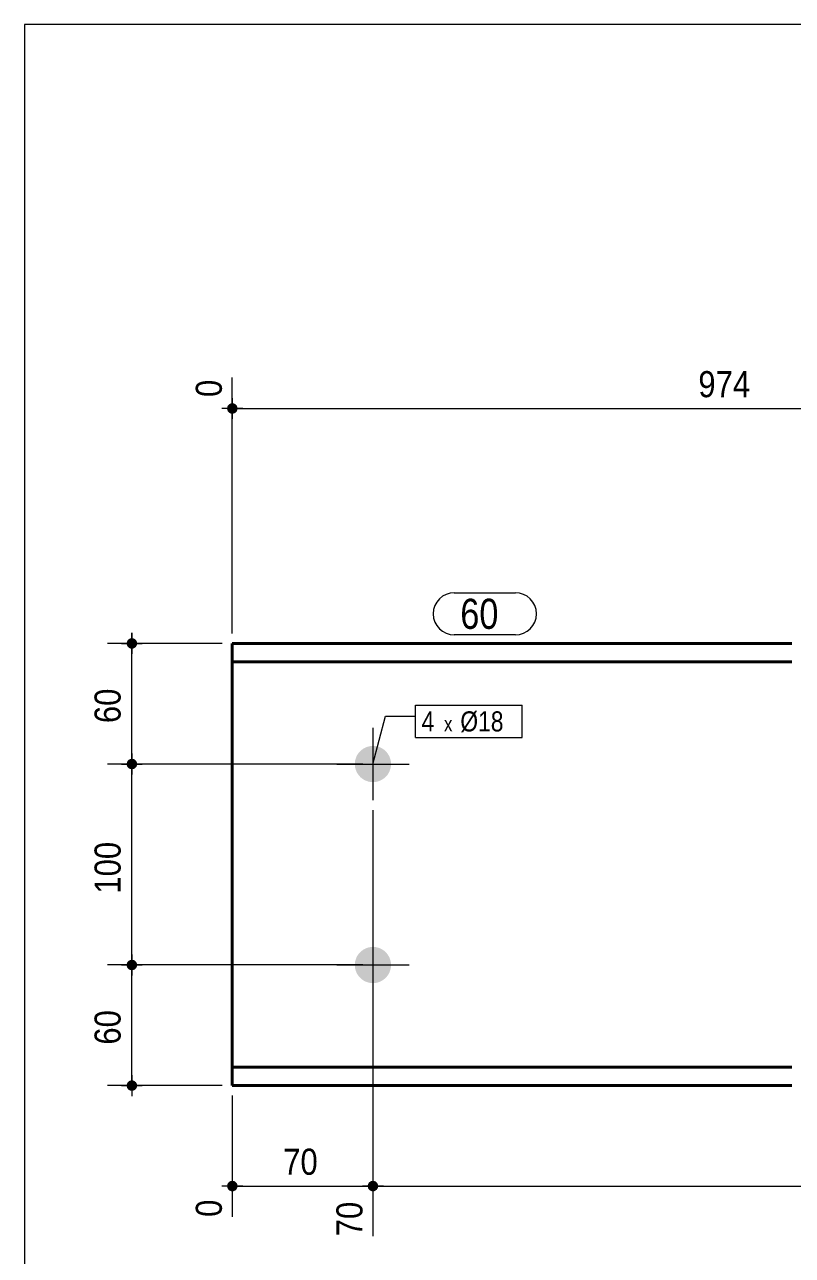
# Model space of a CAD drawing. Header units: millimetres. Extents: x 2 to 287, y 5 to 195.
# Drawn here: x 5 to 81.4, y 72.5 to 195 of the extents above; entities that cross this region are included whole.
import ezdxf

# ---------------------------------------------------------------- set-up
doc = ezdxf.new("R2010")
doc.units = ezdxf.units.MM
for name, color, linetype, lineweight in [('Boulon', 7, 'Continuous', 0), ('Cotation', 7, 'Continuous', 0), ('Désignation boulon', 3, 'Continuous', 0), ('Feuille dessin', 5, 'Continuous', 0), ('Piece', 2, 'Continuous', 0), ('Repère pièce', 3, 'Continuous', 0)]:
    doc.layers.add(name, color=color, linetype=linetype, lineweight=lineweight)
doc.styles.add('ARIAL', font='ARIAL.TTF')
doc.styles.add('COMIC_SANS_MS', font='COMIC.TTF')

# ---------------------------------------------------------------- blocks, each defined once
blk = doc.blocks.new('*A3')
at = {"layer": 'Boulon'}
for points in [[(37.88, 121.46), (37.88, 121.51), (37.89, 121.55), (37.89, 121.59), (37.89, 121.64), (37.9, 121.68), (37.91, 121.72), (37.91, 121.77), (37.92, 121.81), (37.93, 121.85), (37.95, 121.9), (37.96, 121.94), (37.97, 121.98), (37.99, 122.02), (38, 122.06), (38.02, 122.11), (38.03, 122.15), (38.05, 122.19), (38.07, 122.23), (38.09, 122.27), (38.11, 122.3), (38.14, 122.34), (38.16, 122.38), (38.18, 122.42), (38.21, 122.45), (38.23, 122.49), (38.26, 122.52), (38.29, 122.56), (38.32, 122.59), (38.35, 122.63), (38.38, 122.66), (38.41, 122.69), (38.44, 122.72), (38.47, 122.75), (38.5, 122.78), (38.54, 122.81), (38.57, 122.84), (38.61, 122.86), (38.64, 122.89), (38.68, 122.91), (38.72, 122.94), (38.75, 122.96), (38.79, 122.98), (38.83, 123), (38.87, 123.02), (38.91, 123.04), (38.95, 123.06), (38.99, 123.08), (39.03, 123.1), (39.07, 123.11), (39.12, 123.13), (39.16, 123.14), (39.2, 123.15), (39.24, 123.16), (39.29, 123.17), (39.33, 123.18), (39.37, 123.19), (39.42, 123.2), (39.46, 123.2), (39.5, 123.21), (39.55, 123.21), (39.59, 123.21), (39.64, 123.22), (39.68, 123.22), (39.72, 123.22), (39.77, 123.21), (39.81, 123.21), (39.86, 123.21), (39.9, 123.2), (39.94, 123.2), (39.99, 123.19), (40.03, 123.18), (40.07, 123.17), (40.12, 123.16), (40.16, 123.15), (40.2, 123.14), (40.24, 123.13), (40.29, 123.11), (40.33, 123.1), (40.37, 123.08), (40.41, 123.06), (40.45, 123.04), (40.49, 123.02), (40.53, 123), (40.57, 122.98), (40.61, 122.96), (40.64, 122.94), (40.68, 122.91), (40.72, 122.89), (40.75, 122.86), (40.79, 122.84), (40.82, 122.81), (40.86, 122.78), (40.89, 122.75), (40.92, 122.72), (40.95, 122.69), (40.98, 122.66), (41.01, 122.63), (41.04, 122.59), (41.07, 122.56), (41.1, 122.52), (41.13, 122.49), (41.15, 122.45), (41.18, 122.42), (41.2, 122.38), (41.22, 122.34), (41.25, 122.3), (41.27, 122.27), (41.29, 122.23), (41.31, 122.19), (41.33, 122.15), (41.34, 122.11), (41.36, 122.06), (41.38, 122.02), (41.39, 121.98), (41.4, 121.94), (41.42, 121.9), (41.43, 121.85), (41.44, 121.81), (41.45, 121.77), (41.45, 121.72), (41.46, 121.68), (41.47, 121.64), (41.47, 121.59), (41.48, 121.55), (41.48, 121.51), (41.48, 121.46), (41.48, 121.42), (41.48, 121.37), (41.48, 121.33), (41.48, 121.28), (41.47, 121.24), (41.47, 121.2), (41.46, 121.15), (41.45, 121.11), (41.45, 121.07), (41.44, 121.02), (41.43, 120.98), (41.42, 120.94), (41.4, 120.89), (41.39, 120.85), (41.38, 120.81), (41.36, 120.77), (41.34, 120.73), (41.33, 120.69), (41.31, 120.65), (41.29, 120.61), (41.27, 120.57), (41.25, 120.53), (41.22, 120.49), (41.2, 120.45), (41.18, 120.42), (41.15, 120.38), (41.13, 120.34), (41.1, 120.31), (41.07, 120.28), (41.04, 120.24), (41.01, 120.21), (40.98, 120.18), (40.95, 120.14), (40.92, 120.11), (40.89, 120.08), (40.86, 120.05), (40.82, 120.03), (40.79, 120), (40.75, 119.97), (40.72, 119.95), (40.68, 119.92), (40.64, 119.9), (40.61, 119.87), (40.57, 119.85), (40.53, 119.83), (40.49, 119.81), (40.45, 119.79), (40.41, 119.77), (40.37, 119.75), (40.33, 119.74), (40.29, 119.72), (40.24, 119.71), (40.2, 119.69), (40.16, 119.68), (40.12, 119.67), (40.07, 119.66), (40.03, 119.65), (39.99, 119.64), (39.94, 119.64), (39.9, 119.63), (39.86, 119.63), (39.81, 119.62), (39.77, 119.62), (39.72, 119.62), (39.68, 119.62), (39.64, 119.62), (39.59, 119.62), (39.55, 119.62), (39.5, 119.63), (39.46, 119.63), (39.42, 119.64), (39.37, 119.64), (39.33, 119.65), (39.29, 119.66), (39.24, 119.67), (39.2, 119.68), (39.16, 119.69), (39.12, 119.71), (39.07, 119.72), (39.03, 119.74), (38.99, 119.75), (38.95, 119.77), (38.91, 119.79), (38.87, 119.81), (38.83, 119.83), (38.79, 119.85), (38.75, 119.87), (38.72, 119.9), (38.68, 119.92), (38.64, 119.95), (38.61, 119.97), (38.57, 120), (38.54, 120.03), (38.5, 120.05), (38.47, 120.08), (38.44, 120.11), (38.41, 120.14), (38.38, 120.18), (38.35, 120.21), (38.32, 120.24), (38.29, 120.28), (38.26, 120.31), (38.23, 120.34), (38.21, 120.38), (38.18, 120.42), (38.16, 120.45), (38.14, 120.49), (38.11, 120.53), (38.09, 120.57), (38.07, 120.61), (38.05, 120.65), (38.03, 120.69), (38.02, 120.73), (38, 120.77), (37.99, 120.81), (37.97, 120.85), (37.96, 120.89), (37.95, 120.94), (37.93, 120.98), (37.92, 121.02), (37.91, 121.07), (37.91, 121.11), (37.9, 121.15), (37.89, 121.2), (37.89, 121.24), (37.89, 121.28), (37.88, 121.33), (37.88, 121.37), (37.88, 121.42)], [(37.88, 101.46), (37.88, 101.51), (37.89, 101.55), (37.89, 101.59), (37.89, 101.64), (37.9, 101.68), (37.91, 101.72), (37.91, 101.77), (37.92, 101.81), (37.93, 101.85), (37.95, 101.9), (37.96, 101.94), (37.97, 101.98), (37.99, 102.02), (38, 102.06), (38.02, 102.11), (38.03, 102.15), (38.05, 102.19), (38.07, 102.23), (38.09, 102.27), (38.11, 102.3), (38.14, 102.34), (38.16, 102.38), (38.18, 102.42), (38.21, 102.45), (38.23, 102.49), (38.26, 102.52), (38.29, 102.56), (38.32, 102.59), (38.35, 102.63), (38.38, 102.66), (38.41, 102.69), (38.44, 102.72), (38.47, 102.75), (38.5, 102.78), (38.54, 102.81), (38.57, 102.84), (38.61, 102.86), (38.64, 102.89), (38.68, 102.91), (38.72, 102.94), (38.75, 102.96), (38.79, 102.98), (38.83, 103), (38.87, 103.02), (38.91, 103.04), (38.95, 103.06), (38.99, 103.08), (39.03, 103.1), (39.07, 103.11), (39.12, 103.13), (39.16, 103.14), (39.2, 103.15), (39.24, 103.16), (39.29, 103.17), (39.33, 103.18), (39.37, 103.19), (39.42, 103.2), (39.46, 103.2), (39.5, 103.21), (39.55, 103.21), (39.59, 103.21), (39.64, 103.22), (39.68, 103.22), (39.72, 103.22), (39.77, 103.21), (39.81, 103.21), (39.86, 103.21), (39.9, 103.2), (39.94, 103.2), (39.99, 103.19), (40.03, 103.18), (40.07, 103.17), (40.12, 103.16), (40.16, 103.15), (40.2, 103.14), (40.24, 103.13), (40.29, 103.11), (40.33, 103.1), (40.37, 103.08), (40.41, 103.06), (40.45, 103.04), (40.49, 103.02), (40.53, 103), (40.57, 102.98), (40.61, 102.96), (40.64, 102.94), (40.68, 102.91), (40.72, 102.89), (40.75, 102.86), (40.79, 102.84), (40.82, 102.81), (40.86, 102.78), (40.89, 102.75), (40.92, 102.72), (40.95, 102.69), (40.98, 102.66), (41.01, 102.63), (41.04, 102.59), (41.07, 102.56), (41.1, 102.52), (41.13, 102.49), (41.15, 102.45), (41.18, 102.42), (41.2, 102.38), (41.22, 102.34), (41.25, 102.3), (41.27, 102.27), (41.29, 102.23), (41.31, 102.19), (41.33, 102.15), (41.34, 102.11), (41.36, 102.06), (41.38, 102.02), (41.39, 101.98), (41.4, 101.94), (41.42, 101.9), (41.43, 101.85), (41.44, 101.81), (41.45, 101.77), (41.45, 101.72), (41.46, 101.68), (41.47, 101.64), (41.47, 101.59), (41.48, 101.55), (41.48, 101.51), (41.48, 101.46), (41.48, 101.42), (41.48, 101.37), (41.48, 101.33), (41.48, 101.28), (41.47, 101.24), (41.47, 101.2), (41.46, 101.15), (41.45, 101.11), (41.45, 101.07), (41.44, 101.02), (41.43, 100.98), (41.42, 100.94), (41.4, 100.89), (41.39, 100.85), (41.38, 100.81), (41.36, 100.77), (41.34, 100.73), (41.33, 100.69), (41.31, 100.65), (41.29, 100.61), (41.27, 100.57), (41.25, 100.53), (41.22, 100.49), (41.2, 100.45), (41.18, 100.42), (41.15, 100.38), (41.13, 100.34), (41.1, 100.31), (41.07, 100.28), (41.04, 100.24), (41.01, 100.21), (40.98, 100.18), (40.95, 100.14), (40.92, 100.11), (40.89, 100.08), (40.86, 100.05), (40.82, 100.03), (40.79, 100), (40.75, 99.97), (40.72, 99.95), (40.68, 99.92), (40.64, 99.9), (40.61, 99.87), (40.57, 99.85), (40.53, 99.83), (40.49, 99.81), (40.45, 99.79), (40.41, 99.77), (40.37, 99.75), (40.33, 99.74), (40.29, 99.72), (40.24, 99.71), (40.2, 99.69), (40.16, 99.68), (40.12, 99.67), (40.07, 99.66), (40.03, 99.65), (39.99, 99.64), (39.94, 99.64), (39.9, 99.63), (39.86, 99.63), (39.81, 99.62), (39.77, 99.62), (39.72, 99.62), (39.68, 99.62), (39.64, 99.62), (39.59, 99.62), (39.55, 99.62), (39.5, 99.63), (39.46, 99.63), (39.42, 99.64), (39.37, 99.64), (39.33, 99.65), (39.29, 99.66), (39.24, 99.67), (39.2, 99.68), (39.16, 99.69), (39.12, 99.71), (39.07, 99.72), (39.03, 99.74), (38.99, 99.75), (38.95, 99.77), (38.91, 99.79), (38.87, 99.81), (38.83, 99.83), (38.79, 99.85), (38.75, 99.87), (38.72, 99.9), (38.68, 99.92), (38.64, 99.95), (38.61, 99.97), (38.57, 100), (38.54, 100.03), (38.5, 100.05), (38.47, 100.08), (38.44, 100.11), (38.41, 100.14), (38.38, 100.18), (38.35, 100.21), (38.32, 100.24), (38.29, 100.28), (38.26, 100.31), (38.23, 100.34), (38.21, 100.38), (38.18, 100.42), (38.16, 100.45), (38.14, 100.49), (38.11, 100.53), (38.09, 100.57), (38.07, 100.61), (38.05, 100.65), (38.03, 100.69), (38.02, 100.73), (38, 100.77), (37.99, 100.81), (37.97, 100.85), (37.96, 100.89), (37.95, 100.94), (37.93, 100.98), (37.92, 101.02), (37.91, 101.07), (37.91, 101.11), (37.9, 101.15), (37.89, 101.2), (37.89, 101.24), (37.89, 101.28), (37.88, 101.33), (37.88, 101.37), (37.88, 101.42)]]:
    blk.add_hatch(color=256, dxfattribs=at).paths.add_polyline_path(points, flags=17)
at = {"layer": 'Boulon', "linetype": 'Continuous', "lineweight": 0}
for p, q in [((39.68, 125.02), (39.68, 117.82)), ((36.08, 121.42), (43.28, 121.42)), ((39.68, 105.02), (39.68, 97.82)), ((36.08, 101.42), (43.28, 101.42))]:
    blk.add_line(p, q, dxfattribs=at)
blk = doc.blocks.new('*A4')
at = {"layer": 'Boulon'}
for points in [[(37.88, 121.46), (37.88, 121.51), (37.89, 121.55), (37.89, 121.59), (37.89, 121.64), (37.9, 121.68), (37.91, 121.72), (37.91, 121.77), (37.92, 121.81), (37.93, 121.85), (37.95, 121.9), (37.96, 121.94), (37.97, 121.98), (37.99, 122.02), (38, 122.06), (38.02, 122.11), (38.03, 122.15), (38.05, 122.19), (38.07, 122.23), (38.09, 122.27), (38.11, 122.3), (38.14, 122.34), (38.16, 122.38), (38.18, 122.42), (38.21, 122.45), (38.23, 122.49), (38.26, 122.52), (38.29, 122.56), (38.32, 122.59), (38.35, 122.63), (38.38, 122.66), (38.41, 122.69), (38.44, 122.72), (38.47, 122.75), (38.5, 122.78), (38.54, 122.81), (38.57, 122.84), (38.61, 122.86), (38.64, 122.89), (38.68, 122.91), (38.72, 122.94), (38.75, 122.96), (38.79, 122.98), (38.83, 123), (38.87, 123.02), (38.91, 123.04), (38.95, 123.06), (38.99, 123.08), (39.03, 123.1), (39.07, 123.11), (39.12, 123.13), (39.16, 123.14), (39.2, 123.15), (39.24, 123.16), (39.29, 123.17), (39.33, 123.18), (39.37, 123.19), (39.42, 123.2), (39.46, 123.2), (39.5, 123.21), (39.55, 123.21), (39.59, 123.21), (39.64, 123.22), (39.68, 123.22), (39.72, 123.22), (39.77, 123.21), (39.81, 123.21), (39.86, 123.21), (39.9, 123.2), (39.94, 123.2), (39.99, 123.19), (40.03, 123.18), (40.07, 123.17), (40.12, 123.16), (40.16, 123.15), (40.2, 123.14), (40.24, 123.13), (40.29, 123.11), (40.33, 123.1), (40.37, 123.08), (40.41, 123.06), (40.45, 123.04), (40.49, 123.02), (40.53, 123), (40.57, 122.98), (40.61, 122.96), (40.64, 122.94), (40.68, 122.91), (40.72, 122.89), (40.75, 122.86), (40.79, 122.84), (40.82, 122.81), (40.86, 122.78), (40.89, 122.75), (40.92, 122.72), (40.95, 122.69), (40.98, 122.66), (41.01, 122.63), (41.04, 122.59), (41.07, 122.56), (41.1, 122.52), (41.13, 122.49), (41.15, 122.45), (41.18, 122.42), (41.2, 122.38), (41.22, 122.34), (41.25, 122.3), (41.27, 122.27), (41.29, 122.23), (41.31, 122.19), (41.33, 122.15), (41.34, 122.11), (41.36, 122.06), (41.38, 122.02), (41.39, 121.98), (41.4, 121.94), (41.42, 121.9), (41.43, 121.85), (41.44, 121.81), (41.45, 121.77), (41.45, 121.72), (41.46, 121.68), (41.47, 121.64), (41.47, 121.59), (41.48, 121.55), (41.48, 121.51), (41.48, 121.46), (41.48, 121.42), (41.48, 121.37), (41.48, 121.33), (41.48, 121.28), (41.47, 121.24), (41.47, 121.2), (41.46, 121.15), (41.45, 121.11), (41.45, 121.07), (41.44, 121.02), (41.43, 120.98), (41.42, 120.94), (41.4, 120.89), (41.39, 120.85), (41.38, 120.81), (41.36, 120.77), (41.34, 120.73), (41.33, 120.69), (41.31, 120.65), (41.29, 120.61), (41.27, 120.57), (41.25, 120.53), (41.22, 120.49), (41.2, 120.45), (41.18, 120.42), (41.15, 120.38), (41.13, 120.34), (41.1, 120.31), (41.07, 120.28), (41.04, 120.24), (41.01, 120.21), (40.98, 120.18), (40.95, 120.14), (40.92, 120.11), (40.89, 120.08), (40.86, 120.05), (40.82, 120.03), (40.79, 120), (40.75, 119.97), (40.72, 119.95), (40.68, 119.92), (40.64, 119.9), (40.61, 119.87), (40.57, 119.85), (40.53, 119.83), (40.49, 119.81), (40.45, 119.79), (40.41, 119.77), (40.37, 119.75), (40.33, 119.74), (40.29, 119.72), (40.24, 119.71), (40.2, 119.69), (40.16, 119.68), (40.12, 119.67), (40.07, 119.66), (40.03, 119.65), (39.99, 119.64), (39.94, 119.64), (39.9, 119.63), (39.86, 119.63), (39.81, 119.62), (39.77, 119.62), (39.72, 119.62), (39.68, 119.62), (39.64, 119.62), (39.59, 119.62), (39.55, 119.62), (39.5, 119.63), (39.46, 119.63), (39.42, 119.64), (39.37, 119.64), (39.33, 119.65), (39.29, 119.66), (39.24, 119.67), (39.2, 119.68), (39.16, 119.69), (39.12, 119.71), (39.07, 119.72), (39.03, 119.74), (38.99, 119.75), (38.95, 119.77), (38.91, 119.79), (38.87, 119.81), (38.83, 119.83), (38.79, 119.85), (38.75, 119.87), (38.72, 119.9), (38.68, 119.92), (38.64, 119.95), (38.61, 119.97), (38.57, 120), (38.54, 120.03), (38.5, 120.05), (38.47, 120.08), (38.44, 120.11), (38.41, 120.14), (38.38, 120.18), (38.35, 120.21), (38.32, 120.24), (38.29, 120.28), (38.26, 120.31), (38.23, 120.34), (38.21, 120.38), (38.18, 120.42), (38.16, 120.45), (38.14, 120.49), (38.11, 120.53), (38.09, 120.57), (38.07, 120.61), (38.05, 120.65), (38.03, 120.69), (38.02, 120.73), (38, 120.77), (37.99, 120.81), (37.97, 120.85), (37.96, 120.89), (37.95, 120.94), (37.93, 120.98), (37.92, 121.02), (37.91, 121.07), (37.91, 121.11), (37.9, 121.15), (37.89, 121.2), (37.89, 121.24), (37.89, 121.28), (37.88, 121.33), (37.88, 121.37), (37.88, 121.42)], [(37.88, 101.46), (37.88, 101.51), (37.89, 101.55), (37.89, 101.59), (37.89, 101.64), (37.9, 101.68), (37.91, 101.72), (37.91, 101.77), (37.92, 101.81), (37.93, 101.85), (37.95, 101.9), (37.96, 101.94), (37.97, 101.98), (37.99, 102.02), (38, 102.06), (38.02, 102.11), (38.03, 102.15), (38.05, 102.19), (38.07, 102.23), (38.09, 102.27), (38.11, 102.3), (38.14, 102.34), (38.16, 102.38), (38.18, 102.42), (38.21, 102.45), (38.23, 102.49), (38.26, 102.52), (38.29, 102.56), (38.32, 102.59), (38.35, 102.63), (38.38, 102.66), (38.41, 102.69), (38.44, 102.72), (38.47, 102.75), (38.5, 102.78), (38.54, 102.81), (38.57, 102.84), (38.61, 102.86), (38.64, 102.89), (38.68, 102.91), (38.72, 102.94), (38.75, 102.96), (38.79, 102.98), (38.83, 103), (38.87, 103.02), (38.91, 103.04), (38.95, 103.06), (38.99, 103.08), (39.03, 103.1), (39.07, 103.11), (39.12, 103.13), (39.16, 103.14), (39.2, 103.15), (39.24, 103.16), (39.29, 103.17), (39.33, 103.18), (39.37, 103.19), (39.42, 103.2), (39.46, 103.2), (39.5, 103.21), (39.55, 103.21), (39.59, 103.21), (39.64, 103.22), (39.68, 103.22), (39.72, 103.22), (39.77, 103.21), (39.81, 103.21), (39.86, 103.21), (39.9, 103.2), (39.94, 103.2), (39.99, 103.19), (40.03, 103.18), (40.07, 103.17), (40.12, 103.16), (40.16, 103.15), (40.2, 103.14), (40.24, 103.13), (40.29, 103.11), (40.33, 103.1), (40.37, 103.08), (40.41, 103.06), (40.45, 103.04), (40.49, 103.02), (40.53, 103), (40.57, 102.98), (40.61, 102.96), (40.64, 102.94), (40.68, 102.91), (40.72, 102.89), (40.75, 102.86), (40.79, 102.84), (40.82, 102.81), (40.86, 102.78), (40.89, 102.75), (40.92, 102.72), (40.95, 102.69), (40.98, 102.66), (41.01, 102.63), (41.04, 102.59), (41.07, 102.56), (41.1, 102.52), (41.13, 102.49), (41.15, 102.45), (41.18, 102.42), (41.2, 102.38), (41.22, 102.34), (41.25, 102.3), (41.27, 102.27), (41.29, 102.23), (41.31, 102.19), (41.33, 102.15), (41.34, 102.11), (41.36, 102.06), (41.38, 102.02), (41.39, 101.98), (41.4, 101.94), (41.42, 101.9), (41.43, 101.85), (41.44, 101.81), (41.45, 101.77), (41.45, 101.72), (41.46, 101.68), (41.47, 101.64), (41.47, 101.59), (41.48, 101.55), (41.48, 101.51), (41.48, 101.46), (41.48, 101.42), (41.48, 101.37), (41.48, 101.33), (41.48, 101.28), (41.47, 101.24), (41.47, 101.2), (41.46, 101.15), (41.45, 101.11), (41.45, 101.07), (41.44, 101.02), (41.43, 100.98), (41.42, 100.94), (41.4, 100.89), (41.39, 100.85), (41.38, 100.81), (41.36, 100.77), (41.34, 100.73), (41.33, 100.69), (41.31, 100.65), (41.29, 100.61), (41.27, 100.57), (41.25, 100.53), (41.22, 100.49), (41.2, 100.45), (41.18, 100.42), (41.15, 100.38), (41.13, 100.34), (41.1, 100.31), (41.07, 100.28), (41.04, 100.24), (41.01, 100.21), (40.98, 100.18), (40.95, 100.14), (40.92, 100.11), (40.89, 100.08), (40.86, 100.05), (40.82, 100.03), (40.79, 100), (40.75, 99.97), (40.72, 99.95), (40.68, 99.92), (40.64, 99.9), (40.61, 99.87), (40.57, 99.85), (40.53, 99.83), (40.49, 99.81), (40.45, 99.79), (40.41, 99.77), (40.37, 99.75), (40.33, 99.74), (40.29, 99.72), (40.24, 99.71), (40.2, 99.69), (40.16, 99.68), (40.12, 99.67), (40.07, 99.66), (40.03, 99.65), (39.99, 99.64), (39.94, 99.64), (39.9, 99.63), (39.86, 99.63), (39.81, 99.62), (39.77, 99.62), (39.72, 99.62), (39.68, 99.62), (39.64, 99.62), (39.59, 99.62), (39.55, 99.62), (39.5, 99.63), (39.46, 99.63), (39.42, 99.64), (39.37, 99.64), (39.33, 99.65), (39.29, 99.66), (39.24, 99.67), (39.2, 99.68), (39.16, 99.69), (39.12, 99.71), (39.07, 99.72), (39.03, 99.74), (38.99, 99.75), (38.95, 99.77), (38.91, 99.79), (38.87, 99.81), (38.83, 99.83), (38.79, 99.85), (38.75, 99.87), (38.72, 99.9), (38.68, 99.92), (38.64, 99.95), (38.61, 99.97), (38.57, 100), (38.54, 100.03), (38.5, 100.05), (38.47, 100.08), (38.44, 100.11), (38.41, 100.14), (38.38, 100.18), (38.35, 100.21), (38.32, 100.24), (38.29, 100.28), (38.26, 100.31), (38.23, 100.34), (38.21, 100.38), (38.18, 100.42), (38.16, 100.45), (38.14, 100.49), (38.11, 100.53), (38.09, 100.57), (38.07, 100.61), (38.05, 100.65), (38.03, 100.69), (38.02, 100.73), (38, 100.77), (37.99, 100.81), (37.97, 100.85), (37.96, 100.89), (37.95, 100.94), (37.93, 100.98), (37.92, 101.02), (37.91, 101.07), (37.91, 101.11), (37.9, 101.15), (37.89, 101.2), (37.89, 101.24), (37.89, 101.28), (37.88, 101.33), (37.88, 101.37), (37.88, 101.42)]]:
    blk.add_hatch(color=256, dxfattribs=at).paths.add_polyline_path(points, flags=17)
at = {"layer": 'Boulon', "linetype": 'Continuous', "lineweight": 0}
for p, q in [((39.68, 125.02), (39.68, 117.82)), ((36.08, 121.42), (43.28, 121.42)), ((39.68, 105.02), (39.68, 97.82)), ((36.08, 101.42), (43.28, 101.42))]:
    blk.add_line(p, q, dxfattribs=at)
blk = doc.blocks.new('*A6')
at = {"layer": 'Piece', "color": 2, "linetype": 'Continuous', "lineweight": 40}
for p, q in [((81.39225, 133.417109), (25.68, 133.417109)), ((25.68, 133.417109), (25.68, 89.417109)), ((81.39225, 131.577109), (25.68, 131.577109)), ((81.39225, 91.257109), (25.68, 91.257109)), ((25.68, 89.417109), (81.39225, 89.417109))]:
    blk.add_line(p, q, dxfattribs=at)
blk = doc.blocks.new('*A7')
at = {"layer": 'Feuille dessin', "linetype": 'Continuous', "lineweight": 0}
for p, q in [((282, 195), (5, 195)), ((5, 195), (5, 5))]:
    blk.add_line(p, q, dxfattribs=at)
blk = doc.blocks.new('*A13')
at = {"layer": 'Cotation'}
for points in [[(25.65, 78.9), (25.63, 78.9), (25.6, 78.9), (25.58, 78.91), (25.55, 78.91), (25.53, 78.92), (25.5, 78.93), (25.48, 78.94), (25.46, 78.95), (25.43, 78.96), (25.41, 78.97), (25.39, 78.98), (25.37, 79), (25.35, 79.02), (25.33, 79.03), (25.31, 79.05), (25.29, 79.07), (25.28, 79.09), (25.26, 79.11), (25.25, 79.13), (25.23, 79.15), (25.22, 79.17), (25.21, 79.19), (25.2, 79.22), (25.19, 79.24), (25.18, 79.27), (25.18, 79.29), (25.17, 79.32), (25.17, 79.34), (25.16, 79.37), (25.16, 79.39), (25.16, 79.42), (25.16, 79.44), (25.16, 79.47), (25.17, 79.49), (25.17, 79.52), (25.18, 79.54), (25.18, 79.57), (25.19, 79.59), (25.2, 79.62), (25.21, 79.64), (25.22, 79.66), (25.23, 79.68), (25.25, 79.71), (25.26, 79.73), (25.28, 79.75), (25.29, 79.77), (25.31, 79.78), (25.33, 79.8), (25.35, 79.82), (25.37, 79.83), (25.39, 79.85), (25.41, 79.86), (25.43, 79.88), (25.46, 79.89), (25.48, 79.9), (25.5, 79.91), (25.53, 79.91), (25.55, 79.92), (25.58, 79.93), (25.6, 79.93), (25.63, 79.93), (25.65, 79.94), (25.68, 79.94), (25.71, 79.94), (25.73, 79.93), (25.76, 79.93), (25.78, 79.93), (25.81, 79.92), (25.83, 79.91), (25.86, 79.91), (25.88, 79.9), (25.9, 79.89), (25.93, 79.88), (25.95, 79.86), (25.97, 79.85), (25.99, 79.83), (26.01, 79.82), (26.03, 79.8), (26.05, 79.78), (26.07, 79.77), (26.08, 79.75), (26.1, 79.73), (26.11, 79.71), (26.13, 79.68), (26.14, 79.66), (26.15, 79.64), (26.16, 79.62), (26.17, 79.59), (26.18, 79.57), (26.18, 79.54), (26.19, 79.52), (26.19, 79.49), (26.2, 79.47), (26.2, 79.44), (26.2, 79.42), (26.2, 79.39), (26.2, 79.37), (26.19, 79.34), (26.19, 79.32), (26.18, 79.29), (26.18, 79.27), (26.17, 79.24), (26.16, 79.22), (26.15, 79.19), (26.14, 79.17), (26.13, 79.15), (26.11, 79.13), (26.1, 79.11), (26.08, 79.09), (26.07, 79.07), (26.05, 79.05), (26.03, 79.03), (26.01, 79.02), (25.99, 79), (25.97, 78.98), (25.95, 78.97), (25.93, 78.96), (25.9, 78.95), (25.88, 78.94), (25.86, 78.93), (25.83, 78.92), (25.81, 78.91), (25.78, 78.91), (25.76, 78.9), (25.73, 78.9), (25.71, 78.9), (25.68, 78.9)], [(39.65, 78.9), (39.63, 78.9), (39.6, 78.9), (39.58, 78.91), (39.55, 78.91), (39.53, 78.92), (39.51, 78.93), (39.48, 78.94), (39.46, 78.95), (39.44, 78.96), (39.41, 78.97), (39.39, 78.98), (39.37, 79), (39.35, 79.02), (39.33, 79.03), (39.31, 79.05), (39.3, 79.07), (39.28, 79.09), (39.26, 79.11), (39.25, 79.13), (39.23, 79.15), (39.22, 79.17), (39.21, 79.19), (39.2, 79.22), (39.19, 79.24), (39.18, 79.27), (39.18, 79.29), (39.17, 79.32), (39.17, 79.34), (39.16, 79.37), (39.16, 79.39), (39.16, 79.42), (39.16, 79.44), (39.16, 79.47), (39.17, 79.49), (39.17, 79.52), (39.18, 79.54), (39.18, 79.57), (39.19, 79.59), (39.2, 79.62), (39.21, 79.64), (39.22, 79.66), (39.23, 79.68), (39.25, 79.71), (39.26, 79.73), (39.28, 79.75), (39.3, 79.77), (39.31, 79.78), (39.33, 79.8), (39.35, 79.82), (39.37, 79.83), (39.39, 79.85), (39.41, 79.86), (39.44, 79.88), (39.46, 79.89), (39.48, 79.9), (39.51, 79.91), (39.53, 79.91), (39.55, 79.92), (39.58, 79.93), (39.6, 79.93), (39.63, 79.93), (39.65, 79.94), (39.68, 79.94), (39.71, 79.94), (39.73, 79.93), (39.76, 79.93), (39.78, 79.93), (39.81, 79.92), (39.83, 79.91), (39.86, 79.91), (39.88, 79.9), (39.9, 79.89), (39.93, 79.88), (39.95, 79.86), (39.97, 79.85), (39.99, 79.83), (40.01, 79.82), (40.03, 79.8), (40.05, 79.78), (40.07, 79.77), (40.08, 79.75), (40.1, 79.73), (40.11, 79.71), (40.13, 79.68), (40.14, 79.66), (40.15, 79.64), (40.16, 79.62), (40.17, 79.59), (40.18, 79.57), (40.18, 79.54), (40.19, 79.52), (40.19, 79.49), (40.2, 79.47), (40.2, 79.44), (40.2, 79.42), (40.2, 79.39), (40.2, 79.37), (40.19, 79.34), (40.19, 79.32), (40.18, 79.29), (40.18, 79.27), (40.17, 79.24), (40.16, 79.22), (40.15, 79.19), (40.14, 79.17), (40.13, 79.15), (40.11, 79.13), (40.1, 79.11), (40.08, 79.09), (40.07, 79.07), (40.05, 79.05), (40.03, 79.03), (40.01, 79.02), (39.99, 79), (39.97, 78.98), (39.95, 78.97), (39.93, 78.96), (39.9, 78.95), (39.88, 78.94), (39.86, 78.93), (39.83, 78.92), (39.81, 78.91), (39.78, 78.91), (39.76, 78.9), (39.73, 78.9), (39.71, 78.9), (39.68, 78.9)]]:
    blk.add_hatch(color=256, dxfattribs=at).paths.add_polyline_path(points, flags=17)
at = {"layer": 'Cotation', "linetype": 'Continuous', "lineweight": 0}
for p, q in [((39.68, 116.82), (39.68, 74.42)), ((25.68, 88.42), (25.68, 76.35)), ((25.68, 80.46), (25.68, 78.38)), ((39.68, 80.46), (39.68, 78.38)), ((26.72, 79.42), (24.64, 79.42)), ((25.68, 79.42), (24.64, 79.42)), ((25.68, 79.42), (39.68, 79.42)), ((40.72, 79.42), (38.64, 79.42)), ((39.68, 79.42), (40.72, 79.42))]:
    blk.add_line(p, q, dxfattribs=at)
at = {"layer": 'Cotation'}
for p in [(25.68, 79.42), (39.68, 79.42)]:
    blk.add_point(p, dxfattribs=at)
at = {"layer": 'Cotation', "style": 'ARIAL', "width": 0.85}
blk.add_text('70', height=2.6, dxfattribs=at).set_placement((30.75, 80.54))
for s, p in [('0', (24.64, 76.35)), ('70', (38.64, 74.42))]:
    blk.add_text(s, height=2.6, rotation=90.0002, dxfattribs=at).set_placement(p)
blk = doc.blocks.new('*A14')
at = {"layer": 'Cotation'}
blk.add_hatch(color=256, dxfattribs=at).paths.add_polyline_path([(39.65, 78.9), (39.63, 78.9), (39.6, 78.9), (39.58, 78.91), (39.55, 78.91), (39.53, 78.92), (39.51, 78.93), (39.48, 78.94), (39.46, 78.95), (39.44, 78.96), (39.41, 78.97), (39.39, 78.98), (39.37, 79), (39.35, 79.02), (39.33, 79.03), (39.31, 79.05), (39.3, 79.07), (39.28, 79.09), (39.26, 79.11), (39.25, 79.13), (39.23, 79.15), (39.22, 79.17), (39.21, 79.19), (39.2, 79.22), (39.19, 79.24), (39.18, 79.27), (39.18, 79.29), (39.17, 79.32), (39.17, 79.34), (39.16, 79.37), (39.16, 79.39), (39.16, 79.42), (39.16, 79.44), (39.16, 79.47), (39.17, 79.49), (39.17, 79.52), (39.18, 79.54), (39.18, 79.57), (39.19, 79.59), (39.2, 79.62), (39.21, 79.64), (39.22, 79.66), (39.23, 79.68), (39.25, 79.71), (39.26, 79.73), (39.28, 79.75), (39.3, 79.77), (39.31, 79.78), (39.33, 79.8), (39.35, 79.82), (39.37, 79.83), (39.39, 79.85), (39.41, 79.86), (39.44, 79.88), (39.46, 79.89), (39.48, 79.9), (39.51, 79.91), (39.53, 79.91), (39.55, 79.92), (39.58, 79.93), (39.6, 79.93), (39.63, 79.93), (39.65, 79.94), (39.68, 79.94), (39.71, 79.94), (39.73, 79.93), (39.76, 79.93), (39.78, 79.93), (39.81, 79.92), (39.83, 79.91), (39.86, 79.91), (39.88, 79.9), (39.9, 79.89), (39.93, 79.88), (39.95, 79.86), (39.97, 79.85), (39.99, 79.83), (40.01, 79.82), (40.03, 79.8), (40.05, 79.78), (40.07, 79.77), (40.08, 79.75), (40.1, 79.73), (40.11, 79.71), (40.13, 79.68), (40.14, 79.66), (40.15, 79.64), (40.16, 79.62), (40.17, 79.59), (40.18, 79.57), (40.18, 79.54), (40.19, 79.52), (40.19, 79.49), (40.2, 79.47), (40.2, 79.44), (40.2, 79.42), (40.2, 79.39), (40.2, 79.37), (40.19, 79.34), (40.19, 79.32), (40.18, 79.29), (40.18, 79.27), (40.17, 79.24), (40.16, 79.22), (40.15, 79.19), (40.14, 79.17), (40.13, 79.15), (40.11, 79.13), (40.1, 79.11), (40.08, 79.09), (40.07, 79.07), (40.05, 79.05), (40.03, 79.03), (40.01, 79.02), (39.99, 79), (39.97, 78.98), (39.95, 78.97), (39.93, 78.96), (39.9, 78.95), (39.88, 78.94), (39.86, 78.93), (39.83, 78.92), (39.81, 78.91), (39.78, 78.91), (39.76, 78.9), (39.73, 78.9), (39.71, 78.9), (39.68, 78.9)], flags=17)
at = {"layer": 'Cotation', "linetype": 'Continuous', "lineweight": 0}
for p, q in [((39.68, 116.82), (39.68, 74.42)), ((39.68, 80.46), (39.68, 78.38)), ((40.72, 79.42), (38.64, 79.42)), ((39.68, 79.42), (38.64, 79.42)), ((39.68, 79.42), (236.35, 79.42))]:
    blk.add_line(p, q, dxfattribs=at)
at = {"layer": 'Cotation'}
blk.add_point((39.68, 79.42), dxfattribs=at)
blk = doc.blocks.new('*A16')
at = {"layer": 'Cotation'}
for points in [[(25.65, 156.28), (25.63, 156.28), (25.6, 156.28), (25.58, 156.29), (25.55, 156.29), (25.53, 156.3), (25.5, 156.31), (25.48, 156.32), (25.46, 156.33), (25.43, 156.34), (25.41, 156.35), (25.39, 156.37), (25.37, 156.38), (25.35, 156.4), (25.33, 156.41), (25.31, 156.43), (25.29, 156.45), (25.28, 156.47), (25.26, 156.49), (25.25, 156.51), (25.23, 156.53), (25.22, 156.55), (25.21, 156.58), (25.2, 156.6), (25.19, 156.62), (25.18, 156.65), (25.18, 156.67), (25.17, 156.7), (25.17, 156.72), (25.16, 156.75), (25.16, 156.77), (25.16, 156.8), (25.16, 156.82), (25.16, 156.85), (25.17, 156.88), (25.17, 156.9), (25.18, 156.93), (25.18, 156.95), (25.19, 156.97), (25.2, 157), (25.21, 157.02), (25.22, 157.04), (25.23, 157.07), (25.25, 157.09), (25.26, 157.11), (25.28, 157.13), (25.29, 157.15), (25.31, 157.17), (25.33, 157.18), (25.35, 157.2), (25.37, 157.22), (25.39, 157.23), (25.41, 157.25), (25.43, 157.26), (25.46, 157.27), (25.48, 157.28), (25.5, 157.29), (25.53, 157.3), (25.55, 157.3), (25.58, 157.31), (25.6, 157.31), (25.63, 157.32), (25.65, 157.32), (25.68, 157.32), (25.71, 157.32), (25.73, 157.32), (25.76, 157.31), (25.78, 157.31), (25.81, 157.3), (25.83, 157.3), (25.86, 157.29), (25.88, 157.28), (25.9, 157.27), (25.93, 157.26), (25.95, 157.25), (25.97, 157.23), (25.99, 157.22), (26.01, 157.2), (26.03, 157.18), (26.05, 157.17), (26.07, 157.15), (26.08, 157.13), (26.1, 157.11), (26.11, 157.09), (26.13, 157.07), (26.14, 157.04), (26.15, 157.02), (26.16, 157), (26.17, 156.97), (26.18, 156.95), (26.18, 156.93), (26.19, 156.9), (26.19, 156.88), (26.2, 156.85), (26.2, 156.82), (26.2, 156.8), (26.2, 156.77), (26.2, 156.75), (26.19, 156.72), (26.19, 156.7), (26.18, 156.67), (26.18, 156.65), (26.17, 156.62), (26.16, 156.6), (26.15, 156.58), (26.14, 156.55), (26.13, 156.53), (26.11, 156.51), (26.1, 156.49), (26.08, 156.47), (26.07, 156.45), (26.05, 156.43), (26.03, 156.41), (26.01, 156.4), (25.99, 156.38), (25.97, 156.37), (25.95, 156.35), (25.93, 156.34), (25.9, 156.33), (25.88, 156.32), (25.86, 156.31), (25.83, 156.3), (25.81, 156.29), (25.78, 156.29), (25.76, 156.28), (25.73, 156.28), (25.71, 156.28), (25.68, 156.28)], [(124.24, 156.28), (124.21, 156.28), (124.19, 156.28), (124.16, 156.29), (124.14, 156.29), (124.11, 156.3), (124.09, 156.31), (124.06, 156.32), (124.04, 156.33), (124.02, 156.34), (124, 156.35), (123.97, 156.37), (123.95, 156.38), (123.93, 156.4), (123.91, 156.41), (123.9, 156.43), (123.88, 156.45), (123.86, 156.47), (123.85, 156.49), (123.83, 156.51), (123.82, 156.53), (123.8, 156.55), (123.79, 156.58), (123.78, 156.6), (123.77, 156.62), (123.77, 156.65), (123.76, 156.67), (123.75, 156.7), (123.75, 156.72), (123.75, 156.75), (123.74, 156.77), (123.74, 156.8), (123.74, 156.82), (123.75, 156.85), (123.75, 156.88), (123.75, 156.9), (123.76, 156.93), (123.77, 156.95), (123.77, 156.97), (123.78, 157), (123.79, 157.02), (123.8, 157.04), (123.82, 157.07), (123.83, 157.09), (123.85, 157.11), (123.86, 157.13), (123.88, 157.15), (123.9, 157.17), (123.91, 157.18), (123.93, 157.2), (123.95, 157.22), (123.97, 157.23), (124, 157.25), (124.02, 157.26), (124.04, 157.27), (124.06, 157.28), (124.09, 157.29), (124.11, 157.3), (124.14, 157.3), (124.16, 157.31), (124.19, 157.31), (124.21, 157.32), (124.24, 157.32), (124.26, 157.32), (124.29, 157.32), (124.31, 157.32), (124.34, 157.31), (124.36, 157.31), (124.39, 157.3), (124.41, 157.3), (124.44, 157.29), (124.46, 157.28), (124.49, 157.27), (124.51, 157.26), (124.53, 157.25), (124.55, 157.23), (124.57, 157.22), (124.59, 157.2), (124.61, 157.18), (124.63, 157.17), (124.65, 157.15), (124.67, 157.13), (124.68, 157.11), (124.7, 157.09), (124.71, 157.07), (124.72, 157.04), (124.73, 157.02), (124.74, 157), (124.75, 156.97), (124.76, 156.95), (124.77, 156.93), (124.77, 156.9), (124.78, 156.88), (124.78, 156.85), (124.78, 156.82), (124.78, 156.8), (124.78, 156.77), (124.78, 156.75), (124.78, 156.72), (124.77, 156.7), (124.77, 156.67), (124.76, 156.65), (124.75, 156.62), (124.74, 156.6), (124.73, 156.58), (124.72, 156.55), (124.71, 156.53), (124.7, 156.51), (124.68, 156.49), (124.67, 156.47), (124.65, 156.45), (124.63, 156.43), (124.61, 156.41), (124.59, 156.4), (124.57, 156.38), (124.55, 156.37), (124.53, 156.35), (124.51, 156.34), (124.49, 156.33), (124.46, 156.32), (124.44, 156.31), (124.41, 156.3), (124.39, 156.29), (124.36, 156.29), (124.34, 156.28), (124.31, 156.28), (124.29, 156.28), (124.26, 156.28)]]:
    blk.add_hatch(color=256, dxfattribs=at).paths.add_polyline_path(points, flags=17)
at = {"layer": 'Cotation', "linetype": 'Continuous', "lineweight": 0}
for p, q in [((124.26, 122.42), (124.26, 163.72)), ((25.68, 134.42), (25.68, 159.87)), ((26.72, 156.8), (24.64, 156.8)), ((25.68, 156.8), (24.64, 156.8)), ((25.68, 157.84), (25.68, 155.76)), ((25.68, 156.8), (124.26, 156.8)), ((125.3, 156.8), (123.22, 156.8)), ((124.26, 157.84), (124.26, 155.76)), ((124.26, 156.8), (125.3, 156.8))]:
    blk.add_line(p, q, dxfattribs=at)
at = {"layer": 'Cotation'}
for p in [(25.68, 156.8), (124.26, 156.8)]:
    blk.add_point(p, dxfattribs=at)
at = {"layer": 'Cotation', "style": 'ARIAL', "width": 0.85}
for s, p in [('974', (123.22, 157.94)), ('0', (24.64, 157.94))]:
    blk.add_text(s, height=2.6, rotation=90.0002, dxfattribs=at).set_placement(p)
blk.add_text('974', height=2.6, dxfattribs=at).set_placement((72.08, 157.92))
blk = doc.blocks.new('*A20')
at = {"layer": 'Cotation'}
for points in [[(15.65, 100.9), (15.63, 100.9), (15.6, 100.9), (15.58, 100.91), (15.55, 100.91), (15.53, 100.92), (15.5, 100.93), (15.48, 100.94), (15.46, 100.95), (15.43, 100.96), (15.41, 100.97), (15.39, 100.98), (15.37, 101), (15.35, 101.02), (15.33, 101.03), (15.31, 101.05), (15.29, 101.07), (15.28, 101.09), (15.26, 101.11), (15.25, 101.13), (15.23, 101.15), (15.22, 101.17), (15.21, 101.19), (15.2, 101.22), (15.19, 101.24), (15.18, 101.27), (15.18, 101.29), (15.17, 101.32), (15.17, 101.34), (15.16, 101.37), (15.16, 101.39), (15.16, 101.42), (15.16, 101.44), (15.16, 101.47), (15.17, 101.49), (15.17, 101.52), (15.18, 101.54), (15.18, 101.57), (15.19, 101.59), (15.2, 101.62), (15.21, 101.64), (15.22, 101.66), (15.23, 101.68), (15.25, 101.71), (15.26, 101.73), (15.28, 101.75), (15.29, 101.77), (15.31, 101.78), (15.33, 101.8), (15.35, 101.82), (15.37, 101.83), (15.39, 101.85), (15.41, 101.86), (15.43, 101.88), (15.46, 101.89), (15.48, 101.9), (15.5, 101.91), (15.53, 101.91), (15.55, 101.92), (15.58, 101.93), (15.6, 101.93), (15.63, 101.93), (15.65, 101.94), (15.68, 101.94), (15.71, 101.94), (15.73, 101.93), (15.76, 101.93), (15.78, 101.93), (15.81, 101.92), (15.83, 101.91), (15.86, 101.91), (15.88, 101.9), (15.9, 101.89), (15.93, 101.88), (15.95, 101.86), (15.97, 101.85), (15.99, 101.83), (16.01, 101.82), (16.03, 101.8), (16.05, 101.78), (16.07, 101.77), (16.08, 101.75), (16.1, 101.73), (16.11, 101.71), (16.13, 101.68), (16.14, 101.66), (16.15, 101.64), (16.16, 101.62), (16.17, 101.59), (16.18, 101.57), (16.18, 101.54), (16.19, 101.52), (16.19, 101.49), (16.2, 101.47), (16.2, 101.44), (16.2, 101.42), (16.2, 101.39), (16.2, 101.37), (16.19, 101.34), (16.19, 101.32), (16.18, 101.29), (16.18, 101.27), (16.17, 101.24), (16.16, 101.22), (16.15, 101.19), (16.14, 101.17), (16.13, 101.15), (16.11, 101.13), (16.1, 101.11), (16.08, 101.09), (16.07, 101.07), (16.05, 101.05), (16.03, 101.03), (16.01, 101.02), (15.99, 101), (15.97, 100.98), (15.95, 100.97), (15.93, 100.96), (15.9, 100.95), (15.88, 100.94), (15.86, 100.93), (15.83, 100.92), (15.81, 100.91), (15.78, 100.91), (15.76, 100.9), (15.73, 100.9), (15.71, 100.9), (15.68, 100.9)], [(15.65, 88.9), (15.63, 88.9), (15.6, 88.9), (15.58, 88.91), (15.55, 88.91), (15.53, 88.92), (15.5, 88.93), (15.48, 88.94), (15.46, 88.95), (15.43, 88.96), (15.41, 88.97), (15.39, 88.98), (15.37, 89), (15.35, 89.02), (15.33, 89.03), (15.31, 89.05), (15.29, 89.07), (15.28, 89.09), (15.26, 89.11), (15.25, 89.13), (15.23, 89.15), (15.22, 89.17), (15.21, 89.19), (15.2, 89.22), (15.19, 89.24), (15.18, 89.27), (15.18, 89.29), (15.17, 89.32), (15.17, 89.34), (15.16, 89.37), (15.16, 89.39), (15.16, 89.42), (15.16, 89.44), (15.16, 89.47), (15.17, 89.49), (15.17, 89.52), (15.18, 89.54), (15.18, 89.57), (15.19, 89.59), (15.2, 89.62), (15.21, 89.64), (15.22, 89.66), (15.23, 89.68), (15.25, 89.71), (15.26, 89.73), (15.28, 89.75), (15.29, 89.77), (15.31, 89.78), (15.33, 89.8), (15.35, 89.82), (15.37, 89.83), (15.39, 89.85), (15.41, 89.86), (15.43, 89.88), (15.46, 89.89), (15.48, 89.9), (15.5, 89.91), (15.53, 89.91), (15.55, 89.92), (15.58, 89.93), (15.6, 89.93), (15.63, 89.93), (15.65, 89.94), (15.68, 89.94), (15.71, 89.94), (15.73, 89.93), (15.76, 89.93), (15.78, 89.93), (15.81, 89.92), (15.83, 89.91), (15.86, 89.91), (15.88, 89.9), (15.9, 89.89), (15.93, 89.88), (15.95, 89.86), (15.97, 89.85), (15.99, 89.83), (16.01, 89.82), (16.03, 89.8), (16.05, 89.78), (16.07, 89.77), (16.08, 89.75), (16.1, 89.73), (16.11, 89.71), (16.13, 89.68), (16.14, 89.66), (16.15, 89.64), (16.16, 89.62), (16.17, 89.59), (16.18, 89.57), (16.18, 89.54), (16.19, 89.52), (16.19, 89.49), (16.2, 89.47), (16.2, 89.44), (16.2, 89.42), (16.2, 89.39), (16.2, 89.37), (16.19, 89.34), (16.19, 89.32), (16.18, 89.29), (16.18, 89.27), (16.17, 89.24), (16.16, 89.22), (16.15, 89.19), (16.14, 89.17), (16.13, 89.15), (16.11, 89.13), (16.1, 89.11), (16.08, 89.09), (16.07, 89.07), (16.05, 89.05), (16.03, 89.03), (16.01, 89.02), (15.99, 89), (15.97, 88.98), (15.95, 88.97), (15.93, 88.96), (15.9, 88.95), (15.88, 88.94), (15.86, 88.93), (15.83, 88.92), (15.81, 88.91), (15.78, 88.91), (15.76, 88.9), (15.73, 88.9), (15.71, 88.9), (15.68, 88.9)]]:
    blk.add_hatch(color=256, dxfattribs=at).paths.add_polyline_path(points, flags=17)
at = {"layer": 'Cotation', "linetype": 'Continuous', "lineweight": 0}
for p, q in [((15.68, 102.46), (15.68, 100.38)), ((15.68, 101.42), (15.68, 102.46)), ((38.68, 101.42), (13.26, 101.42)), ((14.64, 101.42), (16.72, 101.42)), ((15.68, 89.42), (15.68, 101.42)), ((24.68, 89.42), (13.26, 89.42)), ((14.64, 89.42), (16.72, 89.42)), ((15.68, 90.46), (15.68, 88.38)), ((15.68, 89.42), (15.68, 88.38))]:
    blk.add_line(p, q, dxfattribs=at)
at = {"layer": 'Cotation'}
for p in [(15.68, 101.42), (15.68, 89.42)]:
    blk.add_point(p, dxfattribs=at)
at = {"layer": 'Cotation', "style": 'ARIAL', "width": 0.85}
blk.add_text('60', height=2.6, rotation=90.0002, dxfattribs=at).set_placement((14.56, 93.49))
blk = doc.blocks.new('*A21')
at = {"layer": 'Cotation'}
for points in [[(15.65, 120.9), (15.63, 120.9), (15.6, 120.9), (15.58, 120.91), (15.55, 120.91), (15.53, 120.92), (15.5, 120.93), (15.48, 120.94), (15.46, 120.95), (15.43, 120.96), (15.41, 120.97), (15.39, 120.98), (15.37, 121), (15.35, 121.02), (15.33, 121.03), (15.31, 121.05), (15.29, 121.07), (15.28, 121.09), (15.26, 121.11), (15.25, 121.13), (15.23, 121.15), (15.22, 121.17), (15.21, 121.19), (15.2, 121.22), (15.19, 121.24), (15.18, 121.27), (15.18, 121.29), (15.17, 121.32), (15.17, 121.34), (15.16, 121.37), (15.16, 121.39), (15.16, 121.42), (15.16, 121.44), (15.16, 121.47), (15.17, 121.49), (15.17, 121.52), (15.18, 121.54), (15.18, 121.57), (15.19, 121.59), (15.2, 121.62), (15.21, 121.64), (15.22, 121.66), (15.23, 121.68), (15.25, 121.71), (15.26, 121.73), (15.28, 121.75), (15.29, 121.77), (15.31, 121.78), (15.33, 121.8), (15.35, 121.82), (15.37, 121.83), (15.39, 121.85), (15.41, 121.86), (15.43, 121.88), (15.46, 121.89), (15.48, 121.9), (15.5, 121.91), (15.53, 121.91), (15.55, 121.92), (15.58, 121.93), (15.6, 121.93), (15.63, 121.93), (15.65, 121.94), (15.68, 121.94), (15.71, 121.94), (15.73, 121.93), (15.76, 121.93), (15.78, 121.93), (15.81, 121.92), (15.83, 121.91), (15.86, 121.91), (15.88, 121.9), (15.9, 121.89), (15.93, 121.88), (15.95, 121.86), (15.97, 121.85), (15.99, 121.83), (16.01, 121.82), (16.03, 121.8), (16.05, 121.78), (16.07, 121.77), (16.08, 121.75), (16.1, 121.73), (16.11, 121.71), (16.13, 121.68), (16.14, 121.66), (16.15, 121.64), (16.16, 121.62), (16.17, 121.59), (16.18, 121.57), (16.18, 121.54), (16.19, 121.52), (16.19, 121.49), (16.2, 121.47), (16.2, 121.44), (16.2, 121.42), (16.2, 121.39), (16.2, 121.37), (16.19, 121.34), (16.19, 121.32), (16.18, 121.29), (16.18, 121.27), (16.17, 121.24), (16.16, 121.22), (16.15, 121.19), (16.14, 121.17), (16.13, 121.15), (16.11, 121.13), (16.1, 121.11), (16.08, 121.09), (16.07, 121.07), (16.05, 121.05), (16.03, 121.03), (16.01, 121.02), (15.99, 121), (15.97, 120.98), (15.95, 120.97), (15.93, 120.96), (15.9, 120.95), (15.88, 120.94), (15.86, 120.93), (15.83, 120.92), (15.81, 120.91), (15.78, 120.91), (15.76, 120.9), (15.73, 120.9), (15.71, 120.9), (15.68, 120.9)], [(15.65, 100.9), (15.63, 100.9), (15.6, 100.9), (15.58, 100.91), (15.55, 100.91), (15.53, 100.92), (15.5, 100.93), (15.48, 100.94), (15.46, 100.95), (15.43, 100.96), (15.41, 100.97), (15.39, 100.98), (15.37, 101), (15.35, 101.02), (15.33, 101.03), (15.31, 101.05), (15.29, 101.07), (15.28, 101.09), (15.26, 101.11), (15.25, 101.13), (15.23, 101.15), (15.22, 101.17), (15.21, 101.19), (15.2, 101.22), (15.19, 101.24), (15.18, 101.27), (15.18, 101.29), (15.17, 101.32), (15.17, 101.34), (15.16, 101.37), (15.16, 101.39), (15.16, 101.42), (15.16, 101.44), (15.16, 101.47), (15.17, 101.49), (15.17, 101.52), (15.18, 101.54), (15.18, 101.57), (15.19, 101.59), (15.2, 101.62), (15.21, 101.64), (15.22, 101.66), (15.23, 101.68), (15.25, 101.71), (15.26, 101.73), (15.28, 101.75), (15.29, 101.77), (15.31, 101.78), (15.33, 101.8), (15.35, 101.82), (15.37, 101.83), (15.39, 101.85), (15.41, 101.86), (15.43, 101.88), (15.46, 101.89), (15.48, 101.9), (15.5, 101.91), (15.53, 101.91), (15.55, 101.92), (15.58, 101.93), (15.6, 101.93), (15.63, 101.93), (15.65, 101.94), (15.68, 101.94), (15.71, 101.94), (15.73, 101.93), (15.76, 101.93), (15.78, 101.93), (15.81, 101.92), (15.83, 101.91), (15.86, 101.91), (15.88, 101.9), (15.9, 101.89), (15.93, 101.88), (15.95, 101.86), (15.97, 101.85), (15.99, 101.83), (16.01, 101.82), (16.03, 101.8), (16.05, 101.78), (16.07, 101.77), (16.08, 101.75), (16.1, 101.73), (16.11, 101.71), (16.13, 101.68), (16.14, 101.66), (16.15, 101.64), (16.16, 101.62), (16.17, 101.59), (16.18, 101.57), (16.18, 101.54), (16.19, 101.52), (16.19, 101.49), (16.2, 101.47), (16.2, 101.44), (16.2, 101.42), (16.2, 101.39), (16.2, 101.37), (16.19, 101.34), (16.19, 101.32), (16.18, 101.29), (16.18, 101.27), (16.17, 101.24), (16.16, 101.22), (16.15, 101.19), (16.14, 101.17), (16.13, 101.15), (16.11, 101.13), (16.1, 101.11), (16.08, 101.09), (16.07, 101.07), (16.05, 101.05), (16.03, 101.03), (16.01, 101.02), (15.99, 101), (15.97, 100.98), (15.95, 100.97), (15.93, 100.96), (15.9, 100.95), (15.88, 100.94), (15.86, 100.93), (15.83, 100.92), (15.81, 100.91), (15.78, 100.91), (15.76, 100.9), (15.73, 100.9), (15.71, 100.9), (15.68, 100.9)]]:
    blk.add_hatch(color=256, dxfattribs=at).paths.add_polyline_path(points, flags=17)
at = {"layer": 'Cotation', "linetype": 'Continuous', "lineweight": 0}
for p, q in [((38.68, 121.42), (13.26, 121.42)), ((14.64, 121.42), (16.72, 121.42)), ((15.68, 122.46), (15.68, 120.38)), ((15.68, 121.42), (15.68, 122.46)), ((15.68, 101.42), (15.68, 121.42)), ((15.68, 102.46), (15.68, 100.38)), ((38.68, 101.42), (13.26, 101.42)), ((14.64, 101.42), (16.72, 101.42)), ((15.68, 101.42), (15.68, 100.38))]:
    blk.add_line(p, q, dxfattribs=at)
at = {"layer": 'Cotation'}
for p in [(15.68, 121.42), (15.68, 101.42)]:
    blk.add_point(p, dxfattribs=at)
at = {"layer": 'Cotation', "style": 'ARIAL', "width": 0.85}
blk.add_text('100', height=2.6, rotation=90.0002, dxfattribs=at).set_placement((14.56, 108.52))
blk = doc.blocks.new('*A22')
at = {"layer": 'Cotation'}
for points in [[(15.65, 132.9), (15.63, 132.9), (15.6, 132.9), (15.58, 132.91), (15.55, 132.91), (15.53, 132.92), (15.5, 132.93), (15.48, 132.94), (15.46, 132.95), (15.43, 132.96), (15.41, 132.97), (15.39, 132.98), (15.37, 133), (15.35, 133.02), (15.33, 133.03), (15.31, 133.05), (15.29, 133.07), (15.28, 133.09), (15.26, 133.11), (15.25, 133.13), (15.23, 133.15), (15.22, 133.17), (15.21, 133.19), (15.2, 133.22), (15.19, 133.24), (15.18, 133.27), (15.18, 133.29), (15.17, 133.32), (15.17, 133.34), (15.16, 133.37), (15.16, 133.39), (15.16, 133.42), (15.16, 133.44), (15.16, 133.47), (15.17, 133.49), (15.17, 133.52), (15.18, 133.54), (15.18, 133.57), (15.19, 133.59), (15.2, 133.62), (15.21, 133.64), (15.22, 133.66), (15.23, 133.68), (15.25, 133.71), (15.26, 133.73), (15.28, 133.75), (15.29, 133.77), (15.31, 133.78), (15.33, 133.8), (15.35, 133.82), (15.37, 133.83), (15.39, 133.85), (15.41, 133.86), (15.43, 133.88), (15.46, 133.89), (15.48, 133.9), (15.5, 133.91), (15.53, 133.91), (15.55, 133.92), (15.58, 133.93), (15.6, 133.93), (15.63, 133.93), (15.65, 133.94), (15.68, 133.94), (15.71, 133.94), (15.73, 133.93), (15.76, 133.93), (15.78, 133.93), (15.81, 133.92), (15.83, 133.91), (15.86, 133.91), (15.88, 133.9), (15.9, 133.89), (15.93, 133.88), (15.95, 133.86), (15.97, 133.85), (15.99, 133.83), (16.01, 133.82), (16.03, 133.8), (16.05, 133.78), (16.07, 133.77), (16.08, 133.75), (16.1, 133.73), (16.11, 133.71), (16.13, 133.68), (16.14, 133.66), (16.15, 133.64), (16.16, 133.62), (16.17, 133.59), (16.18, 133.57), (16.18, 133.54), (16.19, 133.52), (16.19, 133.49), (16.2, 133.47), (16.2, 133.44), (16.2, 133.42), (16.2, 133.39), (16.2, 133.37), (16.19, 133.34), (16.19, 133.32), (16.18, 133.29), (16.18, 133.27), (16.17, 133.24), (16.16, 133.22), (16.15, 133.19), (16.14, 133.17), (16.13, 133.15), (16.11, 133.13), (16.1, 133.11), (16.08, 133.09), (16.07, 133.07), (16.05, 133.05), (16.03, 133.03), (16.01, 133.02), (15.99, 133), (15.97, 132.98), (15.95, 132.97), (15.93, 132.96), (15.9, 132.95), (15.88, 132.94), (15.86, 132.93), (15.83, 132.92), (15.81, 132.91), (15.78, 132.91), (15.76, 132.9), (15.73, 132.9), (15.71, 132.9), (15.68, 132.9)], [(15.65, 120.9), (15.63, 120.9), (15.6, 120.9), (15.58, 120.91), (15.55, 120.91), (15.53, 120.92), (15.5, 120.93), (15.48, 120.94), (15.46, 120.95), (15.43, 120.96), (15.41, 120.97), (15.39, 120.98), (15.37, 121), (15.35, 121.02), (15.33, 121.03), (15.31, 121.05), (15.29, 121.07), (15.28, 121.09), (15.26, 121.11), (15.25, 121.13), (15.23, 121.15), (15.22, 121.17), (15.21, 121.19), (15.2, 121.22), (15.19, 121.24), (15.18, 121.27), (15.18, 121.29), (15.17, 121.32), (15.17, 121.34), (15.16, 121.37), (15.16, 121.39), (15.16, 121.42), (15.16, 121.44), (15.16, 121.47), (15.17, 121.49), (15.17, 121.52), (15.18, 121.54), (15.18, 121.57), (15.19, 121.59), (15.2, 121.62), (15.21, 121.64), (15.22, 121.66), (15.23, 121.68), (15.25, 121.71), (15.26, 121.73), (15.28, 121.75), (15.29, 121.77), (15.31, 121.78), (15.33, 121.8), (15.35, 121.82), (15.37, 121.83), (15.39, 121.85), (15.41, 121.86), (15.43, 121.88), (15.46, 121.89), (15.48, 121.9), (15.5, 121.91), (15.53, 121.91), (15.55, 121.92), (15.58, 121.93), (15.6, 121.93), (15.63, 121.93), (15.65, 121.94), (15.68, 121.94), (15.71, 121.94), (15.73, 121.93), (15.76, 121.93), (15.78, 121.93), (15.81, 121.92), (15.83, 121.91), (15.86, 121.91), (15.88, 121.9), (15.9, 121.89), (15.93, 121.88), (15.95, 121.86), (15.97, 121.85), (15.99, 121.83), (16.01, 121.82), (16.03, 121.8), (16.05, 121.78), (16.07, 121.77), (16.08, 121.75), (16.1, 121.73), (16.11, 121.71), (16.13, 121.68), (16.14, 121.66), (16.15, 121.64), (16.16, 121.62), (16.17, 121.59), (16.18, 121.57), (16.18, 121.54), (16.19, 121.52), (16.19, 121.49), (16.2, 121.47), (16.2, 121.44), (16.2, 121.42), (16.2, 121.39), (16.2, 121.37), (16.19, 121.34), (16.19, 121.32), (16.18, 121.29), (16.18, 121.27), (16.17, 121.24), (16.16, 121.22), (16.15, 121.19), (16.14, 121.17), (16.13, 121.15), (16.11, 121.13), (16.1, 121.11), (16.08, 121.09), (16.07, 121.07), (16.05, 121.05), (16.03, 121.03), (16.01, 121.02), (15.99, 121), (15.97, 120.98), (15.95, 120.97), (15.93, 120.96), (15.9, 120.95), (15.88, 120.94), (15.86, 120.93), (15.83, 120.92), (15.81, 120.91), (15.78, 120.91), (15.76, 120.9), (15.73, 120.9), (15.71, 120.9), (15.68, 120.9)]]:
    blk.add_hatch(color=256, dxfattribs=at).paths.add_polyline_path(points, flags=17)
at = {"layer": 'Cotation', "linetype": 'Continuous', "lineweight": 0}
for p, q in [((15.68, 134.46), (15.68, 132.38)), ((15.68, 133.42), (15.68, 134.46)), ((24.68, 133.42), (13.26, 133.42)), ((14.64, 133.42), (16.72, 133.42)), ((15.68, 121.42), (15.68, 133.42)), ((38.68, 121.42), (13.26, 121.42)), ((14.64, 121.42), (16.72, 121.42)), ((15.68, 122.46), (15.68, 120.38)), ((15.68, 121.42), (15.68, 120.38))]:
    blk.add_line(p, q, dxfattribs=at)
at = {"layer": 'Cotation'}
for p in [(15.68, 133.42), (15.68, 121.42)]:
    blk.add_point(p, dxfattribs=at)
at = {"layer": 'Cotation', "style": 'ARIAL', "width": 0.85}
blk.add_text('60', height=2.6, rotation=90.0002, dxfattribs=at).set_placement((14.56, 125.49))
blk = doc.blocks.new('*A32')
at = {"layer": 'Désignation boulon', "linetype": 'Continuous', "lineweight": 0}
for p, q in [((39.680348, 121.417109), (40.922948, 126.193043)), ((40.922948, 126.193043), (43.922948, 126.193043)), ((43.922948, 127.259709), (54.538573, 127.259709)), ((43.922948, 124.059709), (43.922948, 127.259709)), ((54.538573, 124.059709), (54.538573, 127.259709)), ((43.922948, 124.059709), (54.538573, 124.059709))]:
    blk.add_line(p, q, dxfattribs=at)
at = {"layer": 'Désignation boulon', "style": 'COMIC_SANS_MS', "width": 0.85}
for s, height, p in [('4', 2, (44.522948, 124.659709)), ('Ø18', 2, (48.381542, 124.659709)), ('x', 1.5, (46.750878, 124.659709))]:
    blk.add_text(s, height=height, dxfattribs=at).set_placement(p)
blk = doc.blocks.new('*A34')
at = {"layer": 'Repère pièce', "linetype": 'Continuous', "lineweight": 0}
for p, q in [((47.78, 138.467109), (53.863789, 138.467109)), ((53.863789, 134.267109), (47.78, 134.267109))]:
    blk.add_line(p, q, dxfattribs=at)
for centre, start, end in [((47.78, 136.367109), 90, 270), ((53.863789, 136.367109), 270, 90)]:
    blk.add_arc(centre, 2.1, start, end, dxfattribs=at)
at = {"layer": 'Repère pièce', "style": 'COMIC_SANS_MS', "width": 0.85}
blk.add_text('60', height=3, dxfattribs=at).set_placement((48.38, 134.867109))

msp = doc.modelspace()

# ---------------------------------------------------------------- block references
at = {"lineweight": 0}
for name in ['*A7', '*A16', '*A34', '*A22', '*A6', '*A32', '*A3', '*A4', '*A21', '*A13', '*A14', '*A20']:
    msp.add_blockref(name, (0, 0), dxfattribs=at)

doc.saveas('drawing.dxf')
